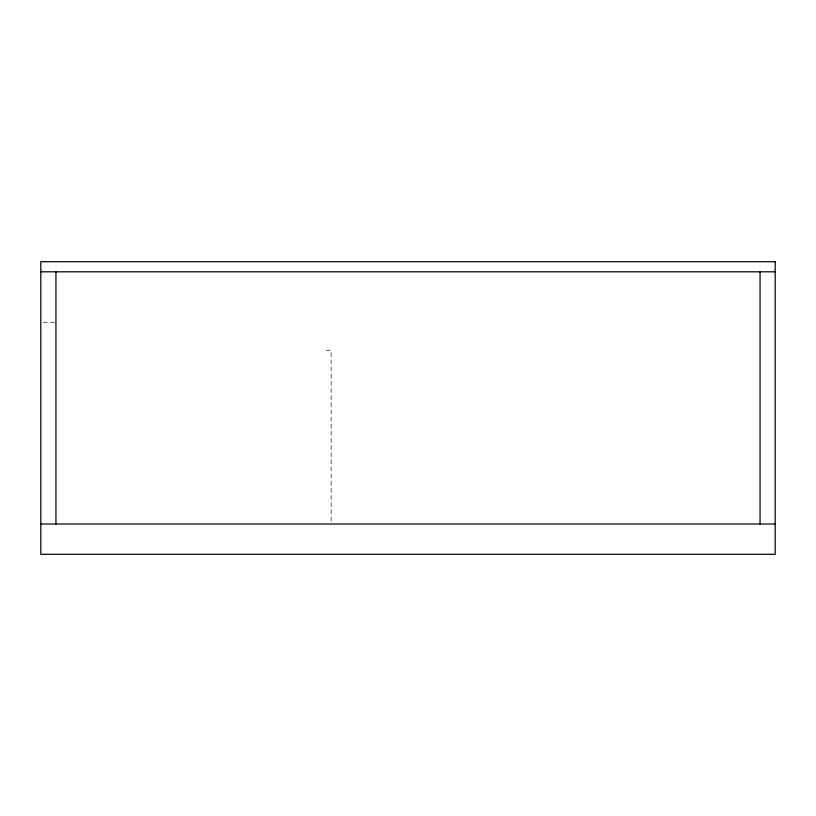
<?xml version="1.0" encoding="UTF-8"?>
<svg xmlns="http://www.w3.org/2000/svg" width="816" height="816" viewBox="0 0 816 816"><rect width="100%" height="100%" fill="white"/><g stroke="black" fill="none" stroke-linecap="round" stroke-linejoin="round"><path stroke-width="0.61" stroke-dasharray="4.08 3.06" d="M43.319 322.249L55.937 322.249M326.186 350.503L331.123 350.503L331.123 522.74"/><path stroke-width="1.22" d="M40.8 271.81L775.2 271.81M40.8 524.015L775.2 524.015M760.063 271.81L760.063 524.015M55.937 271.81L55.937 524.015M775.2 261.722L40.8 261.722L40.8 554.278L775.2 554.278L775.2 261.722"/></g></svg>
